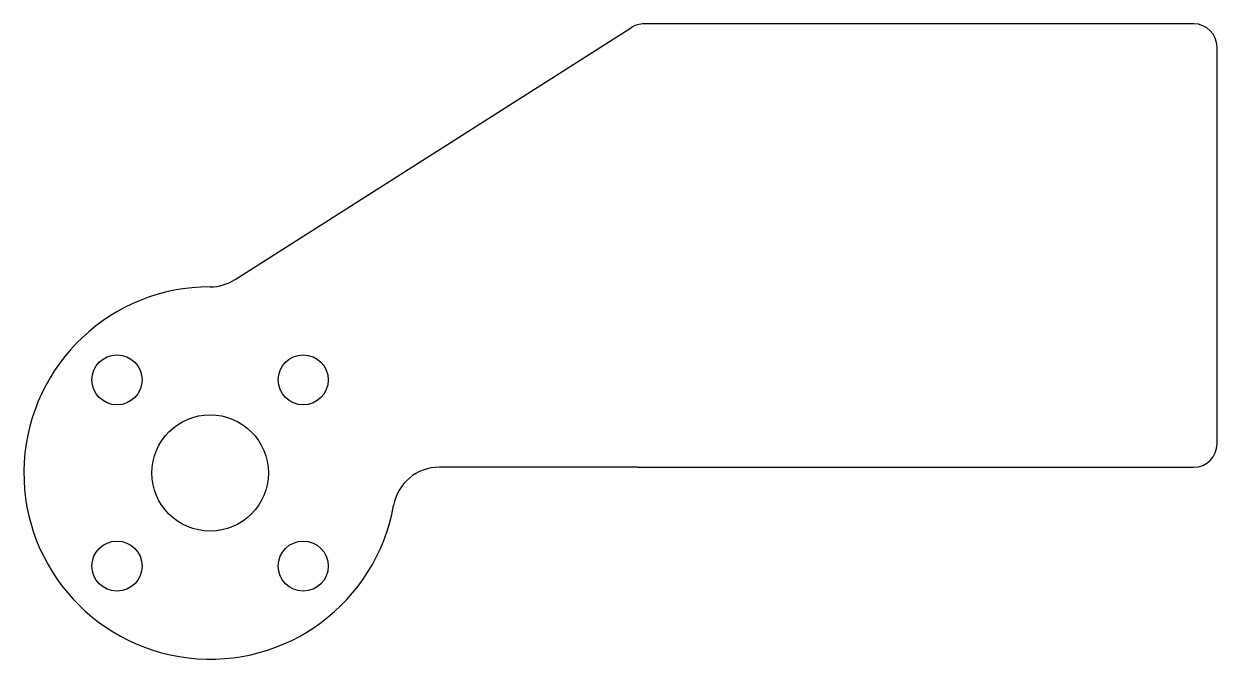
# Model space of a CAD drawing. Header units: millimetres. Extents: x -16 to 86, y -16 to 39.
import ezdxf

# ---------------------------------------------------------------- set-up
doc = ezdxf.new("R2010")
doc.units = ezdxf.units.MM
doc.layers.add('Sketch001', color=7, linetype='CONTINUOUS')

msp = doc.modelspace()

# ---------------------------------------------------------------- linework, layer by layer
at = {"layer": 'Sketch001'}
for p, q in [((2.14658, 16.6248), (36.2088, 38.2876)), ((84.5, 38.6), (37.2821, 38.6)), ((86.5, 2.5), (86.5, 36.6)), ((36.7, 0.5), (19.6914, 0.5)), ((36.7, 0.5), (84.5, 0.5))]:
    msp.add_line(p, q, dxfattribs=at)
for centre, radius in [((-8, 8), 2.15), ((8, 8), 2.15), ((0, 0), 5), ((-8, -8), 2.15), ((8, -8), 2.15)]:
    msp.add_circle(centre, radius, dxfattribs=at)
for centre, radius, start, end in [((37.2821, 36.6), 2, 90, 122.455), ((84.5, 36.6), 2, 0, 90), ((0, 20), 4, -90, -57.5445), ((0, 0), 16, 90, -10.0787), ((84.5, 2.5), 2, -90, 0), ((19.6914, -3.5), 4, 90, 169.921)]:
    msp.add_arc(centre, radius, start, end, dxfattribs=at)

doc.saveas('drawing.dxf')
